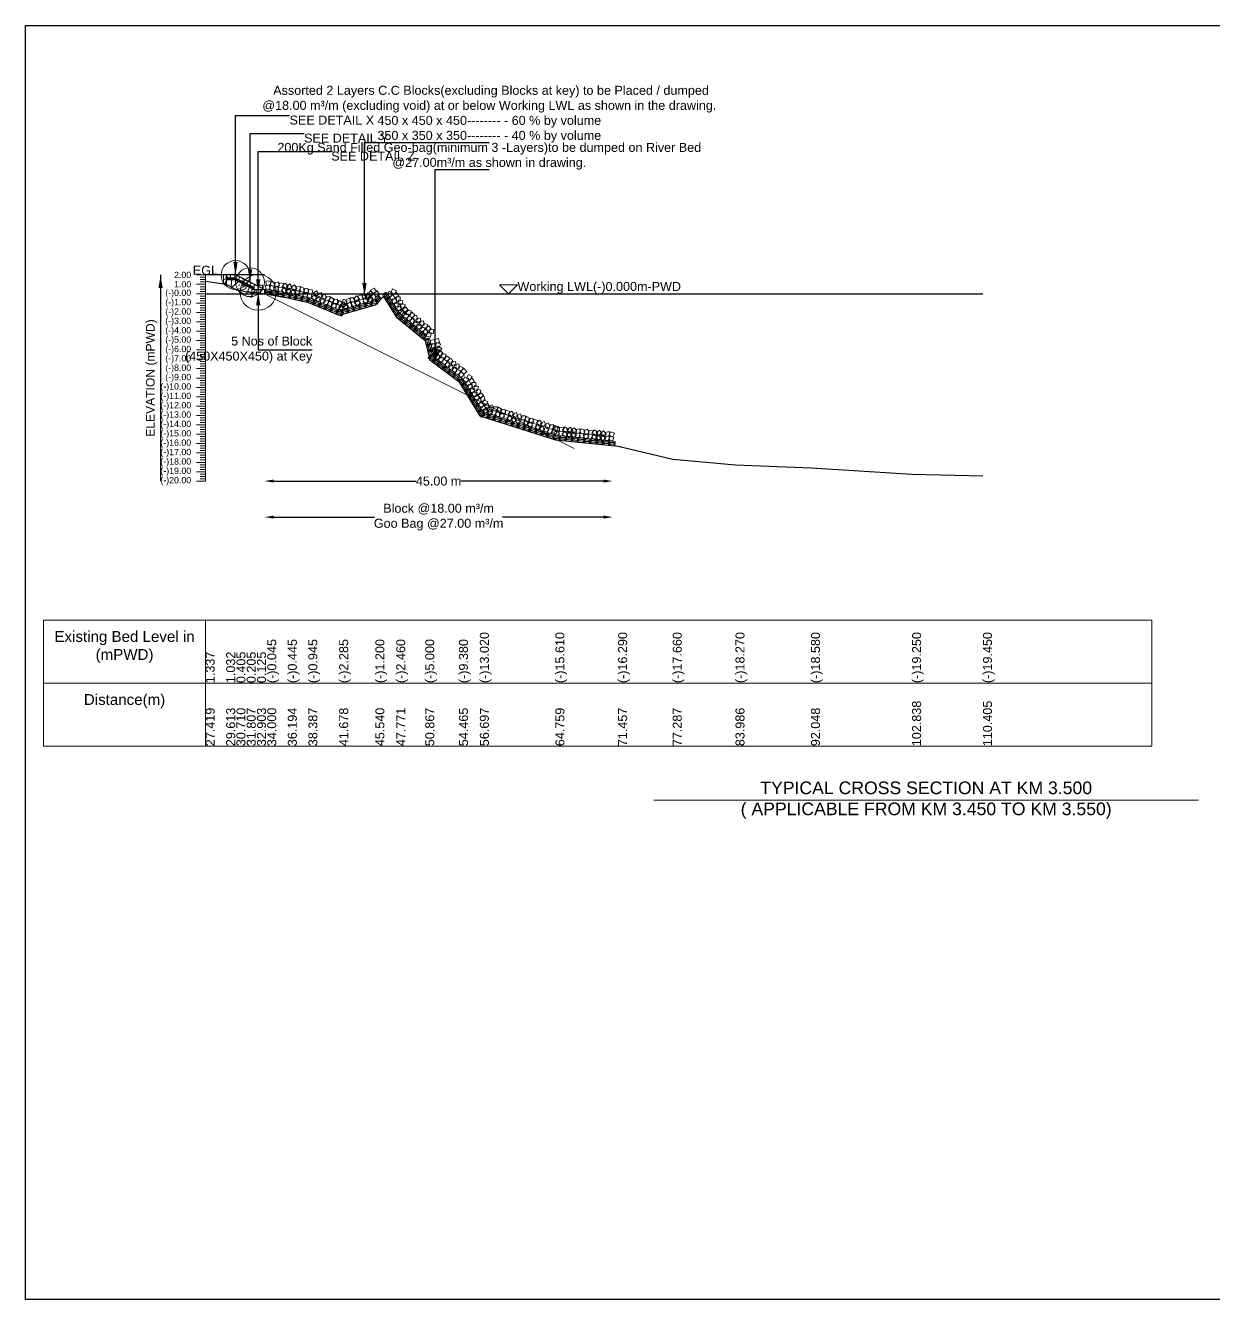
# Model space of a CAD drawing. Header units: inches. Extents: x 89000 to 1304432, y -10828 to 220529.
# Drawn here: x 716460 to 723055, y 172130 to 179201 of the extents above; entities that cross this region are included whole.
import ezdxf

# ---------------------------------------------------------------- set-up
doc = ezdxf.new("R2010")
doc.units = ezdxf.units.IN
doc.header["$LTSCALE"] = 7
doc.header["$MEASUREMENT"] = 0
for name, color, linetype, lineweight in [('Cross section Data Border', 7, 'Continuous', 9), ('Cross Section Labels', 7, 'Continuous', 9), ('Existing_Bed_Level for Xsection', 7, 'Continuous', 25), ('Long Section Labels', 7, 'Continuous', 9)]:
    doc.layers.add(name, color=color, linetype=linetype, lineweight=lineweight)
doc.styles.get("Standard").update_dxf_attribs({"font": 'arial.ttf'})
doc.dimstyles.new('Appron Lebeling Style', dxfattribs={"dimtxt": 50, "dimasz": 50, "dimexe": 0.18, "dimexo": 0.0625, "dimgap": 0.09, "dimtad": 0, "dimtih": 1, "dimtoh": 1, "dimdec": 4, "dimzin": 0, "dimdsep": 46, "dimtxsty": 'Standard', "dimcen": 0.09, "dimse1": 1, "dimse2": 1, "dimadec": 0, "dimazin": 0, "dimtfac": 1, "dimtdec": 4, "dimtofl": 0, "dimtmove": 0, "dimatfit": 3, "dimfxl": 1, "dimtolj": 1, "dimtzin": 0, "dimarcsym": 0})
doc.dimstyles.get("Standard").update_dxf_attribs({"dimtxt": 0.18, "dimasz": 0.18, "dimexe": 0.18, "dimexo": 0.0625, "dimgap": 0.09, "dimtad": 0, "dimtih": 1, "dimtoh": 1, "dimdec": 4, "dimzin": 0, "dimdsep": 46, "dimtxsty": 'Standard', "dimcen": 0.09, "dimadec": 0, "dimazin": 0, "dimtfac": 1, "dimtdec": 4, "dimtofl": 0, "dimtmove": 0, "dimatfit": 3, "dimfxl": 1, "dimtolj": 1, "dimtzin": 0, "dimarcsym": 0})

# ---------------------------------------------------------------- blocks, each defined once
blk = doc.blocks.new('*D68')
at = {"layer": 'Cross Section Labels', "color": 0, "lineweight": -2, "transparency": 16777216}
for p, q in [((717836.8, 176672), (718629.4, 176672)), ((719669.2, 176672), (718876.6, 176672))]:
    blk.add_line(p, q, dxfattribs=at)
at = {"layer": 'Cross Section Labels', "color": 0, "transparency": 16777216}
for points in [[(717836.8, 176680.4), (717836.8, 176663.7), (717786.8, 176672)], [(719669.2, 176680.4), (719669.2, 176663.7), (719719.2, 176672)]]:
    blk.add_solid(points, dxfattribs=at)
at = {"layer": 'Defpoints', "color": 0, "transparency": 16777216}
for p in [(717786.8, 177712), (719719.2, 176868), (719719.2, 176672)]:
    blk.add_point(p, dxfattribs=at)
at = {"layer": 'Cross Section Labels', "color": 0, "transparency": 16777216, "insert": (718753, 176672), "char_height": 50, "attachment_point": 5}
blk.add_mtext('\\A1;45.00 m', dxfattribs=at)
blk = doc.blocks.new('*D69')
at = {"layer": 'Cross Section Labels', "color": 0, "lineweight": -2, "transparency": 16777216}
for p, q in [((717836.8, 176472), (718397.4, 176472)), ((719669.2, 176472), (719108.6, 176472))]:
    blk.add_line(p, q, dxfattribs=at)
at = {"layer": 'Cross Section Labels', "color": 0, "transparency": 16777216}
for points in [[(717836.8, 176480.4), (717836.8, 176463.7), (717786.8, 176472)], [(719669.2, 176480.4), (719669.2, 176463.7), (719719.2, 176472)]]:
    blk.add_solid(points, dxfattribs=at)
at = {"layer": 'Defpoints', "color": 0, "transparency": 16777216}
for p in [(717786.8, 177712), (719719.2, 176868), (719719.2, 176472)]:
    blk.add_point(p, dxfattribs=at)
at = {"layer": 'Cross Section Labels', "color": 0, "transparency": 16777216, "insert": (718753, 176472), "char_height": 50, "attachment_point": 5}
blk.add_mtext('\\A1;Block @18.00 m³/m ^JGoo Bag @27.00 m³/m ', dxfattribs=at)

msp = doc.modelspace()

# ---------------------------------------------------------------- linework, layer by layer
msp.add_lwpolyline([(716459.68143, 179200.63194), (726459.68143, 179200.63194), (726459.68143, 172129.63194), (716459.68143, 172129.63194)], close=True)
at = {"layer": 'Cross section Data Border'}
msp.add_lwpolyline([(716559.68143, 175900.63194), (722711.65104, 175900.63194), (722711.65104, 175200.63194), (716559.68143, 175200.63194)], close=True, dxfattribs=at)
for points in [[(717459.68143, 175900.63194), (717459.68143, 175200.63194)], [(716559.68143, 175550.63194), (722711.65104, 175550.63194)]]:
    msp.add_lwpolyline(points, dxfattribs=at)
at = {"layer": 'Cross Section Labels'}
msp.add_line((719505.13321, 176852.85483), (717786.779, 177712.03194), dxfattribs=at)
msp.add_lwpolyline([(719140.779, 177712.03194), (719190.779, 177762.03194), (719090.779, 177762.03194)], close=True, dxfattribs=at)
msp.add_lwpolyline([(719947.68143, 174900.63194), (721459.68143, 174900.63194), (722971.68143, 174900.63194)], dxfattribs=at)
for centre, radius in [((717625.579, 177816.03194), 80), ((717706.179, 177775.73194), 80), ((717751.679, 177719.83194), 100)]:
    msp.add_circle(centre, radius, dxfattribs=at)
at = {"layer": 'Existing_Bed_Level for Xsection'}
for points in [[(717786.779, 177816.03194), (717459.68143, 177816.03194)], [(717459.68143, 177781.55594), (717573.74632, 177765.69594), (717630.77864, 177733.09194), (717687.8109, 177722.69194), (717744.84348, 177718.53194), (717801.87579, 177709.69194), (717915.94068, 177688.89194), (718030.00553, 177662.89194), (718201.10273, 177593.21194), (718401.95563, 177649.63194), (718446.80898, 177695.91194), (718517.94111, 177584.11194), (718678.9609, 177452.03194), (718705.16252, 177344.91194), (718866.04025, 177224.27194), (718982.11152, 177034.99194), (719401.34767, 176900.31194), (719749.64677, 176864.95194), (720052.77273, 176793.71194), (720401.12797, 176761.99194), (720820.35932, 176745.87194), (721381.44809, 176711.03194), (721774.95138, 176700.63194)], [(717833.579, 177712.03194), (717628.87288, 177814.385), (717625.579, 177816.03194), (717621.89634, 177816.03194), (717575.09634, 177816.03194)], [(717575.09634, 177800.43194), (717621.89634, 177800.43194), (717728.279, 177747.24061)], [(717575.09634, 177795.23194), (717620.66879, 177795.23194), (717728.279, 177741.42683)], [(717575.09634, 177790.03194), (717619.44124, 177790.03194), (717728.279, 177735.61305)], [(717459.68143, 177712.03194), (721774.95138, 177712.03194)]]:
    msp.add_lwpolyline(points, dxfattribs=at)
at = {"layer": 'Long Section Labels'}
for points in [[(717459.68143, 177816.03194), (717409.68143, 177816.03194)], [(717459.68143, 177803.03194), (717429.68143, 177803.03194)], [(717459.68143, 177790.03194), (717429.68143, 177790.03194)], [(717459.68143, 177777.03194), (717429.68143, 177777.03194)], [(717459.68143, 176672.03194), (717459.68143, 176724.03194), (717459.68143, 176776.03194), (717459.68143, 176828.03194), (717459.68143, 176880.03194), (717459.68143, 176932.03194), (717459.68143, 176984.03194), (717459.68143, 177036.03194), (717459.68143, 177088.03194), (717459.68143, 177140.03194), (717459.68143, 177192.03194), (717459.68143, 177244.03194), (717459.68143, 177296.03194), (717459.68143, 177348.03194), (717459.68143, 177400.03194), (717459.68143, 177452.03194), (717459.68143, 177504.03194), (717459.68143, 177556.03194), (717459.68143, 177608.03194), (717459.68143, 177660.03194), (717459.68143, 177712.03194), (717459.68143, 177764.03194), (717459.68143, 177816.03194)], [(717459.68143, 177764.03194), (717409.68143, 177764.03194)], [(717459.68143, 177712.03194), (717409.68143, 177712.03194)], [(717459.68143, 177751.03194), (717429.68143, 177751.03194)], [(717459.68143, 177738.03194), (717429.68143, 177738.03194)], [(717459.68143, 177725.03194), (717429.68143, 177725.03194)], [(717459.68143, 177699.03194), (717429.68143, 177699.03194)], [(717459.68143, 177660.03194), (717409.68143, 177660.03194)], [(717459.68143, 177686.03194), (717429.68143, 177686.03194)], [(717459.68143, 177673.03194), (717429.68143, 177673.03194)], [(717459.68143, 177647.03194), (717429.68143, 177647.03194)], [(717459.68143, 177634.03194), (717429.68143, 177634.03194)], [(717459.68143, 177608.03194), (717409.68143, 177608.03194)], [(717459.68143, 177556.03194), (717409.68143, 177556.03194)], [(717459.68143, 177621.03194), (717429.68143, 177621.03194)], [(717459.68143, 177595.03194), (717429.68143, 177595.03194)], [(717459.68143, 177582.03194), (717429.68143, 177582.03194)], [(717459.68143, 177569.03194), (717429.68143, 177569.03194)], [(717459.68143, 177504.03194), (717409.68143, 177504.03194)], [(717459.68143, 177543.03194), (717429.68143, 177543.03194)], [(717459.68143, 177530.03194), (717429.68143, 177530.03194)], [(717459.68143, 177517.03194), (717429.68143, 177517.03194)], [(717459.68143, 177491.03194), (717429.68143, 177491.03194)], [(717459.68143, 177452.03194), (717409.68143, 177452.03194)], [(717459.68143, 177478.03194), (717429.68143, 177478.03194)], [(717459.68143, 177465.03194), (717429.68143, 177465.03194)], [(717459.68143, 177439.03194), (717429.68143, 177439.03194)], [(717459.68143, 177426.03194), (717429.68143, 177426.03194)], [(717459.68143, 177413.03194), (717429.68143, 177413.03194)], [(717459.68143, 177400.03194), (717409.68143, 177400.03194)], [(717459.68143, 177348.03194), (717409.68143, 177348.03194)], [(717459.68143, 177387.03194), (717429.68143, 177387.03194)], [(717459.68143, 177374.03194), (717429.68143, 177374.03194)], [(717459.68143, 177361.03194), (717429.68143, 177361.03194)], [(717459.68143, 177296.03194), (717409.68143, 177296.03194)], [(717459.68143, 177335.03194), (717429.68143, 177335.03194)], [(717459.68143, 177322.03194), (717429.68143, 177322.03194)], [(717459.68143, 177309.03194), (717429.68143, 177309.03194)], [(717459.68143, 177283.03194), (717429.68143, 177283.03194)], [(717459.68143, 177270.03194), (717429.68143, 177270.03194)], [(717459.68143, 177244.03194), (717409.68143, 177244.03194)], [(717459.68143, 177257.03194), (717429.68143, 177257.03194)], [(717459.68143, 177231.03194), (717429.68143, 177231.03194)], [(717459.68143, 177218.03194), (717429.68143, 177218.03194)], [(717459.68143, 177205.03194), (717429.68143, 177205.03194)], [(717459.68143, 177192.03194), (717409.68143, 177192.03194)], [(717459.68143, 177140.03194), (717409.68143, 177140.03194)], [(717459.68143, 177179.03194), (717429.68143, 177179.03194)], [(717459.68143, 177166.03194), (717429.68143, 177166.03194)], [(717459.68143, 177153.03194), (717429.68143, 177153.03194)], [(717459.68143, 177088.03194), (717409.68143, 177088.03194)], [(717459.68143, 177127.03194), (717429.68143, 177127.03194)], [(717459.68143, 177114.03194), (717429.68143, 177114.03194)], [(717459.68143, 177101.03194), (717429.68143, 177101.03194)], [(717459.68143, 177075.03194), (717429.68143, 177075.03194)], [(717459.68143, 177062.03194), (717429.68143, 177062.03194)], [(717459.68143, 177036.03194), (717409.68143, 177036.03194)], [(717459.68143, 177049.03194), (717429.68143, 177049.03194)], [(717459.68143, 177023.03194), (717429.68143, 177023.03194)], [(717459.68143, 177010.03194), (717429.68143, 177010.03194)], [(717459.68143, 176997.03194), (717429.68143, 176997.03194)], [(717459.68143, 176984.03194), (717409.68143, 176984.03194)], [(717459.68143, 176932.03194), (717409.68143, 176932.03194)], [(717459.68143, 176971.03194), (717429.68143, 176971.03194)], [(717459.68143, 176958.03194), (717429.68143, 176958.03194)], [(717459.68143, 176945.03194), (717429.68143, 176945.03194)], [(717459.68143, 176919.03194), (717429.68143, 176919.03194)], [(717459.68143, 176880.03194), (717409.68143, 176880.03194)], [(717459.68143, 176906.03194), (717429.68143, 176906.03194)], [(717459.68143, 176893.03194), (717429.68143, 176893.03194)], [(717459.68143, 176867.03194), (717429.68143, 176867.03194)], [(717459.68143, 176854.03194), (717429.68143, 176854.03194)], [(717459.68143, 176828.03194), (717409.68143, 176828.03194)], [(717459.68143, 176776.03194), (717409.68143, 176776.03194)], [(717459.68143, 176841.03194), (717429.68143, 176841.03194)], [(717459.68143, 176815.03194), (717429.68143, 176815.03194)], [(717459.68143, 176802.03194), (717429.68143, 176802.03194)], [(717459.68143, 176789.03194), (717429.68143, 176789.03194)], [(717459.68143, 176724.03194), (717409.68143, 176724.03194)], [(717459.68143, 176763.03194), (717429.68143, 176763.03194)], [(717459.68143, 176750.03194), (717429.68143, 176750.03194)], [(717459.68143, 176737.03194), (717429.68143, 176737.03194)], [(717459.68143, 176711.03194), (717429.68143, 176711.03194)], [(717459.68143, 176672.03194), (717409.68143, 176672.03194)], [(717459.68143, 176698.03194), (717429.68143, 176698.03194)], [(717459.68143, 176685.03194), (717429.68143, 176685.03194)]]:
    msp.add_lwpolyline(points, dxfattribs=at)
for points in [[(717575.09634, 177816.03194), (717559.49634, 177816.03194), (717559.49634, 177792.63194), (717575.09634, 177792.63194)], [(717575.09634, 177792.63194), (717559.49634, 177792.63194), (717559.49634, 177769.23194), (717575.09634, 177769.23194)], [(717598.49634, 177816.03194), (717575.09634, 177816.03194), (717575.09634, 177800.43194), (717598.49634, 177800.43194)], [(717621.89634, 177816.03194), (717598.49634, 177816.03194), (717598.49634, 177800.43194), (717621.89634, 177800.43194)], [(717649.80247, 177803.9202), (717628.87288, 177814.385), (717621.89634, 177800.43194), (717642.82594, 177789.96714)], [(717670.73207, 177793.45541), (717649.80247, 177803.9202), (717642.82594, 177789.96714), (717663.75554, 177779.50234)], [(717691.66166, 177782.99061), (717670.73207, 177793.45541), (717663.75554, 177779.50234), (717684.68513, 177769.03754)], [(717712.59126, 177772.52581), (717691.66166, 177782.99061), (717684.68513, 177769.03754), (717705.61473, 177758.57275)], [(717733.52086, 177762.06101), (717712.59126, 177772.52581), (717705.61473, 177758.57275), (717726.54433, 177748.10795)], [(717818.14713, 177784.028), (717794.88403, 177781.50051), (717797.41153, 177758.23741), (717820.67462, 177760.76491)], [(717848.01374, 177772.32136), (717826.86623, 177782.3385), (717816.84909, 177761.191), (717837.99659, 177751.17385)], [(717862.54094, 177777.50908), (717840.50108, 177769.6475), (717848.36266, 177747.60763), (717870.40252, 177755.46921)], [(717892.0813, 177767.77182), (717869.06091, 177771.96964), (717864.86309, 177748.94925), (717887.88347, 177744.75143)], [(717917.98324, 177755.51844), (717900.13685, 177770.65337), (717885.00192, 177752.80698), (717902.84831, 177737.67205)], [(717927.48776, 177766.24158), (717908.23628, 177752.93968), (717921.53818, 177733.6882), (717940.78966, 177746.9901)], [(717739.979, 177735.43194), (717716.579, 177735.43194), (717716.579, 177712.03194), (717739.979, 177712.03194)], [(717751.679, 177758.83194), (717728.279, 177758.83194), (717728.279, 177735.43194), (717751.679, 177735.43194)], [(717763.379, 177735.43194), (717739.979, 177735.43194), (717739.979, 177712.03194), (717763.379, 177712.03194)], [(717775.079, 177758.83194), (717751.679, 177758.83194), (717751.679, 177735.43194), (717775.079, 177735.43194)], [(717786.779, 177735.43194), (717763.379, 177735.43194), (717763.379, 177712.03194), (717786.779, 177712.03194)], [(717814.56293, 177760.90413), (717791.29983, 177758.37663), (717793.82733, 177735.11353), (717817.09043, 177737.64103)], [(717843.81591, 177749.30097), (717822.66841, 177759.31811), (717812.65127, 177738.17061), (717833.79877, 177728.15347)], [(717858.34312, 177754.48869), (717836.30326, 177746.62711), (717844.16484, 177724.58724), (717866.2047, 177732.44882)], [(717887.88347, 177744.75143), (717864.86309, 177748.94925), (717860.66526, 177725.92886), (717883.68565, 177721.73104)], [(717913.78542, 177732.49805), (717895.93902, 177747.63299), (717880.80409, 177729.78659), (717898.65049, 177714.65166)], [(717923.28994, 177743.22119), (717904.03846, 177729.91929), (717917.34036, 177710.66781), (717936.59184, 177723.96971)], [(717960.92367, 177717.84557), (717948.46053, 177737.65037), (717928.65573, 177725.18723), (717941.11887, 177705.38243)], [(717966.12409, 177740.66038), (717953.66095, 177760.46518), (717933.85615, 177748.00204), (717946.31929, 177728.19724)], [(717978.85292, 177728.45077), (717955.46972, 177727.5644), (717956.3561, 177704.18119), (717979.7393, 177705.06757)], [(717984.05334, 177751.26559), (717960.67014, 177750.37921), (717961.55652, 177726.996), (717984.93972, 177727.88238)], [(718006.23009, 177715.99405), (717985.54083, 177726.92633), (717974.60856, 177706.23707), (717995.29781, 177695.3048)], [(718011.43051, 177738.80886), (717990.74125, 177749.74114), (717979.80898, 177729.05189), (718000.49823, 177718.11961)], [(718020.97025, 177720.54158), (717998.6077, 177713.65125), (718005.49802, 177691.28871), (718027.86057, 177698.17903)], [(718026.17067, 177743.35639), (718003.80812, 177736.46607), (718010.69844, 177714.10352), (718033.06099, 177720.99384)], [(718050.05656, 177709.52192), (718027.24175, 177714.72234), (718022.04133, 177691.90753), (718044.85614, 177686.70711)], [(718055.25698, 177732.33673), (718032.44217, 177737.53715), (718027.24175, 177714.72234), (718050.05656, 177709.52192)], [(718080.1836, 177688.35904), (718065.81722, 177706.82975), (718047.34651, 177692.46337), (718061.71289, 177673.99266)], [(718089.0095, 177710.03076), (718074.64312, 177728.50148), (718056.17241, 177714.1351), (718070.53879, 177695.66439)], [(718091.68373, 177696.90705), (718070.11505, 177687.83226), (718079.18983, 177666.26358), (718100.75852, 177675.33836)], [(718100.50963, 177718.57877), (718078.94094, 177709.50399), (718088.01573, 177687.9353), (718109.58441, 177697.01009)], [(718131.26111, 177688.1964), (718122.16915, 177709.75785), (718100.60769, 177700.66589), (718109.69965, 177679.10444)], [(718150.67093, 177695.75861), (718127.45276, 177698.67006), (718124.54131, 177675.45189), (718147.75949, 177672.54044)], [(718296.83623, 177700.70703), (718280.48041, 177683.97242), (718297.21502, 177667.6166), (718313.57084, 177684.35122)], [(718327.65364, 177704.91813), (718305.12557, 177698.58995), (718311.45375, 177676.06187), (718333.98183, 177682.39006)], [(718356.30554, 177705.27186), (718333.6281, 177711.04195), (718327.85801, 177688.36451), (718350.53544, 177682.59442)], [(718370.55255, 177705.78006), (718347.15556, 177705.40447), (718347.53115, 177682.00749), (718370.92814, 177682.38308)], [(718360.14149, 177719.0779), (718348.67831, 177698.67801), (718369.0782, 177687.21483), (718380.54138, 177707.61473)], [(718366.46967, 177696.54983), (718355.0065, 177676.14994), (718375.40639, 177664.68676), (718386.86956, 177685.08665)], [(718370.79179, 177726.60964), (718359.41453, 177706.16171), (718379.86246, 177694.78444), (718391.23972, 177715.23237)], [(718395.64743, 177743.54707), (718375.56564, 177731.53533), (718387.57738, 177711.45354), (718407.65917, 177723.46528)], [(718387.59506, 177710.32436), (718376.21779, 177689.87643), (718396.66573, 177678.49916), (718408.04299, 177698.9471)], [(718412.45069, 177727.26179), (718392.36891, 177715.25005), (718404.38065, 177695.16826), (718424.46243, 177707.18)], [(718498.95862, 177714.91498), (718478.2154, 177725.74451), (718467.38587, 177705.00129), (718488.12909, 177694.17176)], [(718511.88543, 177686.62462), (718499.32422, 177706.36737), (718479.58148, 177693.80616), (718492.14269, 177674.06341)], [(718518.70137, 177727.47619), (718497.95815, 177738.30572), (718487.12861, 177717.5625), (718507.87183, 177706.73297)], [(718531.62818, 177699.18584), (718519.06697, 177718.92858), (718499.32422, 177706.36737), (718511.88543, 177686.62462)], [(718540.23675, 177671.85548), (718539.21579, 177695.23319), (718515.83808, 177694.21224), (718516.85903, 177670.83452)], [(718122.43521, 177666.52467), (718113.34325, 177688.08613), (718091.7818, 177678.99417), (718100.87376, 177657.43271)], [(718141.84504, 177674.08689), (718118.62687, 177676.99834), (718115.71542, 177653.78016), (718138.93359, 177650.86872)], [(718166.844, 177657.36172), (718148.19786, 177671.49968), (718134.05991, 177652.85354), (718152.70604, 177638.71559)], [(718175.66989, 177679.03345), (718157.02376, 177693.1714), (718142.8858, 177674.52527), (718161.53194, 177660.38731)], [(718182.12597, 177659.46256), (718158.94285, 177656.28403), (718162.12138, 177633.10091), (718185.3045, 177636.27945)], [(718190.95186, 177681.13429), (718167.76875, 177677.95576), (718170.94728, 177654.77264), (718194.1304, 177657.95117)], [(718209.04421, 177643.87876), (718187.37249, 177652.70465), (718178.54659, 177631.03293), (718200.21832, 177622.20704)], [(718217.8701, 177665.55048), (718196.19838, 177674.37638), (718187.37249, 177652.70465), (718209.04421, 177643.87876)], [(718202.44497, 177674.78062), (718190.9818, 177654.38073), (718211.38169, 177642.91755), (718222.84487, 177663.31744)], [(718208.77316, 177652.25255), (718197.30998, 177631.85265), (718217.70987, 177620.38948), (718229.17305, 177640.78937)], [(718231.88567, 177626.57779), (718217.51929, 177645.0485), (718199.04858, 177630.68212), (718213.41496, 177612.21141)], [(718240.71156, 177648.24951), (718226.34518, 177666.72022), (718207.87447, 177652.35384), (718222.24085, 177633.88313)], [(718245.36938, 177669.65831), (718224.96036, 177681.10524), (718213.51343, 177660.69623), (718233.92245, 177649.2493)], [(718251.69756, 177647.13024), (718231.28854, 177658.57717), (718219.84162, 177638.16815), (718240.25063, 177626.72123)], [(718256.05593, 177687.53919), (718235.93574, 177675.59191), (718247.88302, 177655.47171), (718268.00322, 177667.419)], [(718262.38412, 177665.01112), (718242.26392, 177653.06383), (718254.21121, 177632.94364), (718274.3314, 177644.89092)], [(718286.05815, 177689.6714), (718262.65979, 177689.39423), (718262.93696, 177665.99587), (718286.33531, 177666.27304)], [(718292.38633, 177667.14333), (718268.98797, 177666.86616), (718269.26514, 177643.4678), (718292.6635, 177643.74497)], [(718303.16441, 177678.17896), (718286.80859, 177661.44435), (718303.54321, 177645.08853), (718319.89902, 177661.82314)], [(718333.98183, 177682.39006), (718311.45375, 177676.06187), (718317.78194, 177653.5338), (718340.31001, 177659.86198)], [(718362.63372, 177682.74378), (718339.95628, 177688.51387), (718334.18619, 177665.83644), (718356.86363, 177660.06635)], [(718387.35581, 177689.49478), (718363.95883, 177689.11919), (718364.33442, 177665.72221), (718387.7314, 177666.0978)], [(718520.494, 177659.29427), (718519.47305, 177682.67198), (718496.09533, 177681.65103), (718497.11629, 177658.27331)], [(718534.81964, 177659.60646), (718511.97932, 177664.69367), (718506.89212, 177641.85334), (718529.73244, 177636.76614)], [(718542.30477, 177617.03047), (718547.37378, 177639.87483), (718524.52942, 177644.94385), (718519.4604, 177622.09948)], [(718554.56239, 177672.16767), (718531.72207, 177677.25488), (718526.63486, 177654.41455), (718549.47518, 177649.32735)], [(718562.50913, 177611.95975), (718545.26296, 177627.77524), (718529.44747, 177610.52907), (718546.69365, 177594.71358)], [(718562.04751, 177629.59168), (718567.11653, 177652.43604), (718544.27216, 177657.50506), (718539.20315, 177634.66069)], [(718582.25188, 177624.52097), (718565.00571, 177640.33645), (718549.19022, 177623.09028), (718566.43639, 177607.2748)], [(718585.37562, 177619.19237), (718571.74483, 177638.2124), (718552.7248, 177624.58161), (718566.35559, 177605.56158)], [(718570.53521, 177601.10032), (718556.90442, 177620.12035), (718537.88439, 177606.48956), (718551.51518, 177587.46953)], [(718585.75489, 177598.5876), (718562.66879, 177602.40756), (718558.84883, 177579.32147), (718581.93493, 177575.50151)], [(718600.59529, 177616.67966), (718577.50919, 177620.49962), (718573.68923, 177597.41352), (718596.77533, 177593.59356)], [(718606.86014, 177575.73996), (718588.76809, 177590.58036), (718573.92769, 177572.48831), (718592.01974, 177557.6479)], [(718621.70055, 177593.83201), (718603.60849, 177608.67242), (718588.76809, 177590.58036), (718606.86014, 177575.73996)], [(718623.56314, 177552.45765), (718615.30205, 177574.3509), (718593.4088, 177566.08981), (718601.66989, 177544.19656)], [(718638.40354, 177570.5497), (718630.14245, 177592.44295), (718608.2492, 177584.18187), (718616.51029, 177562.28862)], [(718637.07687, 177557.22216), (718613.78919, 177554.93217), (718616.07918, 177531.64449), (718639.36686, 177533.93449)], [(718651.91727, 177575.31422), (718628.62959, 177573.02422), (718630.91958, 177549.73655), (718654.20726, 177552.02654)], [(718672.30767, 177537.19633), (718669.99914, 177560.48217), (718646.71329, 177558.17363), (718649.02183, 177534.88779)], [(718657.46727, 177519.10427), (718655.15873, 177542.39012), (718631.87289, 177540.08158), (718634.18142, 177516.79573)], [(718678.24532, 177520.58783), (718656.92683, 177530.23571), (718647.27894, 177508.91722), (718668.59744, 177499.26933)], [(718693.08573, 177538.67989), (718671.76723, 177548.32777), (718662.11935, 177527.00927), (718683.43784, 177517.36139)], [(718697.1796, 177497.2175), (718683.54881, 177516.23753), (718664.52878, 177502.60674), (718678.15957, 177483.58671)], [(718712.02, 177515.30955), (718698.38921, 177534.32959), (718679.36918, 177520.6988), (718692.99997, 177501.67877)], [(718712.39927, 177494.70479), (718689.31318, 177498.52475), (718685.49321, 177475.43865), (718708.57931, 177471.61869)], [(718727.23968, 177512.79684), (718704.15358, 177516.6168), (718700.33362, 177493.53071), (718723.41971, 177489.71074)], [(718734.48376, 177435.14235), (718728.92401, 177457.87227), (718706.19409, 177452.31251), (718711.75384, 177429.5826)], [(718733.8646, 177406.49496), (718740.40123, 177428.96344), (718717.93275, 177435.50006), (718711.39612, 177413.03158)], [(718747.53247, 177402.19253), (718727.53349, 177414.34164), (718715.38438, 177394.34266), (718735.38336, 177382.19355)], [(718757.21368, 177440.7021), (718751.65393, 177463.43202), (718728.92401, 177457.87227), (718734.48376, 177435.14235)], [(718756.59452, 177412.05471), (718763.13114, 177434.52319), (718740.66266, 177441.05981), (718734.12604, 177418.59133)], [(718770.26239, 177407.75228), (718750.26341, 177419.90139), (718738.1143, 177399.90241), (718758.11328, 177387.7533)], [(718744.28283, 177381.26154), (718722.56449, 177389.9721), (718713.85393, 177368.25377), (718735.57226, 177359.5432)], [(718740.95591, 177359.46676), (718753.08909, 177379.47541), (718733.08044, 177391.60859), (718720.94726, 177371.59994)], [(718758.32146, 177399.98256), (718736.60313, 177408.69313), (718727.89256, 177386.97479), (718749.6109, 177378.26423)], [(718764.21665, 177358.73773), (718749.77069, 177377.14627), (718731.36215, 177362.70031), (718745.80811, 177344.29177)], [(718763.68583, 177365.02651), (718775.81901, 177385.03516), (718755.81036, 177397.16834), (718743.67718, 177377.15969)], [(718778.25528, 177377.45875), (718763.80932, 177395.86729), (718745.40079, 177381.42133), (718759.84675, 177363.01279)], [(718779.53129, 177356.89003), (718756.30077, 177359.70125), (718753.48955, 177336.47073), (718776.72007, 177333.65951)], [(718793.56993, 177375.61105), (718770.33941, 177378.42227), (718767.52819, 177355.19175), (718790.75871, 177352.38053)], [(718801.61127, 177334.98294), (718782.89025, 177349.02157), (718768.85161, 177330.30055), (718787.57264, 177316.26191)], [(718815.64991, 177353.70396), (718796.92889, 177367.74259), (718782.89025, 177349.02157), (718801.61127, 177334.98294)], [(718833.35073, 177331.17094), (718824.14429, 177352.68376), (718802.63147, 177343.47731), (718811.83792, 177321.9645)], [(718819.3121, 177312.44992), (718810.10565, 177333.96274), (718788.59283, 177324.75629), (718797.79928, 177303.24347)], [(718832.60557, 177317.79828), (718809.43968, 177314.49655), (718812.7414, 177291.33066), (718835.9073, 177294.63238)], [(718846.64421, 177336.5193), (718823.47832, 177333.21758), (718826.78004, 177310.05168), (718849.94593, 177313.35341)], [(718854.63622, 177280.60429), (718851.31605, 177303.76755), (718828.1528, 177300.44738), (718831.47297, 177277.28412)], [(718868.67486, 177299.32531), (718865.35469, 177322.48857), (718842.19143, 177319.1684), (718845.5116, 177296.00514)], [(718875.32998, 177282.99108), (718853.61165, 177291.70165), (718844.90108, 177269.98331), (718866.61942, 177261.27274)], [(718889.36862, 177301.7121), (718867.65029, 177310.42267), (718858.93972, 177288.70434), (718880.65805, 177279.99377)], [(718895.2638, 177260.46727), (718880.81784, 177278.87581), (718862.40931, 177264.42985), (718876.85527, 177246.02131)], [(718909.30244, 177279.18829), (718894.85648, 177297.59683), (718876.44794, 177283.15087), (718890.8939, 177264.74233)], [(718920.09952, 177239.7963), (718899.53845, 177250.96778), (718888.36696, 177230.40671), (718908.92804, 177219.23522)], [(718932.55618, 177211.2958), (718920.32356, 177231.24381), (718900.37555, 177219.01119), (718912.60817, 177199.06318)], [(718940.04753, 177252.02892), (718919.48645, 177263.2004), (718908.31497, 177242.63933), (718928.87605, 177231.46784)], [(718940.71107, 177183.82666), (718940.07731, 177207.21808), (718916.6859, 177206.58431), (718917.31966, 177183.1929)], [(718952.50419, 177223.52842), (718940.27156, 177243.47643), (718920.32356, 177231.24381), (718932.55618, 177211.2958)], [(718960.65908, 177196.05928), (718960.02532, 177219.4507), (718936.6339, 177218.81693), (718937.26767, 177195.42552)], [(718974.98793, 177196.13425), (718952.23496, 177201.59891), (718946.7703, 177178.84595), (718969.52326, 177173.38129)], [(718955.03992, 177183.90163), (718932.28695, 177189.36629), (718926.82229, 177166.61333), (718949.57526, 177161.14867)], [(718961.81911, 177141.20755), (718967.26565, 177163.96486), (718944.50834, 177169.4114), (718939.0618, 177146.65409)], [(718981.93675, 177135.80302), (718964.95479, 177151.90187), (718948.85594, 177134.91991), (718965.8379, 177118.82106)], [(718981.76712, 177153.44017), (718987.21366, 177176.19748), (718964.45635, 177181.64402), (718959.00981, 177158.88671)], [(718992.17099, 177107.51982), (718985.52261, 177129.95548), (718963.08694, 177123.3071), (718969.73532, 177100.87144)], [(719001.88476, 177148.03564), (718984.9028, 177164.13449), (718968.80395, 177147.15253), (718985.78591, 177131.05368)], [(719012.119, 177119.75244), (719005.47062, 177142.1881), (718983.03495, 177135.53972), (718989.68333, 177113.10406)], [(719005.72787, 177100.16025), (718985.16679, 177111.33173), (718973.99531, 177090.77065), (718994.55638, 177079.59917)], [(719018.18452, 177071.65975), (719005.9519, 177091.60776), (718986.00389, 177079.37514), (718998.23651, 177059.42713)], [(719025.67588, 177112.39287), (719005.1148, 177123.56435), (718993.94331, 177103.00327), (719014.50439, 177091.83179)], [(719020.47964, 177080.18906), (718999.66123, 177069.50477), (719010.34553, 177048.68637), (719031.16393, 177059.37066)], [(719026.33942, 177044.19061), (719025.70565, 177067.58203), (719002.31424, 177066.94826), (719002.948, 177043.55685)], [(719038.13253, 177083.89237), (719025.89991, 177103.84038), (719005.9519, 177091.60776), (719018.18452, 177071.65975)], [(719027.63666, 177102.46769), (719006.81826, 177091.78339), (719017.50256, 177070.96499), (719038.32096, 177081.64928)], [(719053.44658, 177052.22618), (719042.74571, 177073.03607), (719021.93583, 177062.3352), (719032.63669, 177041.52531)], [(719046.28742, 177056.42323), (719045.65366, 177079.81465), (719022.26225, 177079.18088), (719022.89601, 177055.78947)], [(719060.60361, 177074.5048), (719049.90274, 177095.31469), (719029.09285, 177084.61382), (719039.79372, 177063.80393)], [(719072.22704, 177061.23854), (719048.85494, 177062.38088), (719047.71261, 177039.00878), (719071.08471, 177037.86644)], [(719079.38407, 177083.51716), (719056.01197, 177084.6595), (719054.86963, 177061.2874), (719078.24173, 177060.14506)], [(719098.42235, 177046.45731), (719078.75777, 177059.14054), (719066.07454, 177039.47596), (719085.73912, 177026.79273)], [(719105.57938, 177068.73593), (719085.9148, 177081.41916), (719073.23157, 177061.75458), (719092.89614, 177049.07135)], [(719120.65803, 177071.98961), (719097.78271, 177067.06216), (719102.71016, 177044.18684), (719125.58548, 177049.11429)], [(719148.68054, 177058.492), (719126.40192, 177065.64902), (719119.24489, 177043.3704), (719141.52351, 177036.21338)], [(719172.76823, 177042.973), (719157.04251, 177060.30106), (719139.71445, 177044.57535), (719155.44016, 177027.24728)], [(719113.501, 177049.71099), (719090.62568, 177044.78354), (719095.55313, 177021.90822), (719118.42845, 177026.83567)], [(719141.52351, 177036.21338), (719119.24489, 177043.3704), (719112.08786, 177021.09178), (719134.36649, 177013.93476)], [(719165.6112, 177020.69438), (719149.88548, 177038.02244), (719132.55742, 177022.29673), (719148.28314, 177004.96866)], [(719176.42999, 177030.08987), (719155.61158, 177019.40558), (719166.29588, 176998.58718), (719187.11428, 177009.27147)], [(719183.58701, 177052.36849), (719162.76861, 177041.6842), (719173.4529, 177020.8658), (719194.27131, 177031.55009)], [(719209.39693, 177002.12699), (719198.69606, 177022.93687), (719177.88617, 177012.23601), (719188.58704, 176991.42612)], [(719216.55396, 177024.40561), (719205.85309, 177045.2155), (719185.0432, 177034.51463), (719195.74407, 177013.70474)], [(719228.17739, 177011.13935), (719204.80529, 177012.28169), (719203.66295, 176988.90959), (719227.03505, 176987.76725)], [(719235.33442, 177033.41797), (719211.96232, 177034.56031), (719210.81998, 177011.18821), (719234.19208, 177010.04587)], [(719254.3727, 176996.35811), (719234.70812, 177009.04135), (719222.02489, 176989.37677), (719241.68946, 176976.69354)], [(719261.52973, 177018.63673), (719241.86515, 177031.31997), (719229.18192, 177011.65539), (719248.84649, 176998.97216)], [(719269.45135, 176999.6118), (719246.57603, 176994.68435), (719251.50348, 176971.80903), (719274.3788, 176976.73648)], [(719276.60838, 177021.89042), (719253.73306, 177016.96297), (719258.66051, 176994.08765), (719281.53583, 176999.0151)], [(719297.47386, 176986.11418), (719275.19524, 176993.27121), (719268.03821, 176970.99259), (719290.31683, 176963.83556)], [(719304.63089, 177008.39281), (719282.35227, 177015.54983), (719275.19524, 176993.27121), (719297.47386, 176986.11418)], [(719321.56155, 176970.59519), (719305.83583, 176987.92325), (719288.50777, 176972.19753), (719304.23348, 176954.86947)], [(719328.71858, 176992.87381), (719312.99286, 177010.20187), (719295.66479, 176994.47616), (719311.39051, 176977.14809)], [(719339.53736, 177002.2693), (719318.71896, 176991.58501), (719329.40325, 176970.76661), (719350.22165, 176981.4509)], [(719372.5043, 176974.30642), (719361.80344, 176995.1163), (719340.99355, 176984.41544), (719351.69442, 176963.60555)], [(719332.38033, 176979.99068), (719311.56193, 176969.30639), (719322.24622, 176948.48798), (719343.06463, 176959.17228)], [(719365.34728, 176952.02779), (719354.64641, 176972.83768), (719333.83652, 176962.13681), (719344.53739, 176941.32693)], [(719384.12774, 176961.04016), (719360.75564, 176962.1825), (719359.6133, 176938.8104), (719382.9854, 176937.66806)], [(719391.28477, 176983.31878), (719367.91267, 176984.46112), (719366.77033, 176961.08902), (719390.14243, 176959.94668)], [(719410.32305, 176946.25892), (719390.65847, 176958.94216), (719377.97524, 176939.27758), (719397.63981, 176926.59434)], [(719417.48007, 176968.53754), (719397.8155, 176981.22078), (719385.13226, 176961.5562), (719404.79684, 176948.87297)], [(719414.63485, 176953.44152), (719393.28601, 176943.86096), (719402.86658, 176922.51212), (719424.21541, 176932.09269)], [(719416.99831, 176976.72186), (719395.64948, 176967.14129), (719405.23004, 176945.79246), (719426.57888, 176955.37302)], [(719444.85295, 176946.07179), (719421.57261, 176948.43526), (719419.20915, 176925.15492), (719442.48949, 176922.79146)], [(719447.21642, 176969.35213), (719423.93608, 176971.71559), (719421.57261, 176948.43526), (719444.85295, 176946.07179)], [(719471.64311, 176935.90599), (719452.65529, 176949.58161), (719438.97966, 176930.59379), (719457.96749, 176916.91817)], [(719474.00657, 176959.18633), (719455.01875, 176972.86195), (719441.34313, 176953.87413), (719460.33095, 176940.19851)], [(719480.2695, 176947.34744), (719462.1307, 176932.5642), (719476.91395, 176914.42541), (719495.05274, 176929.20865)], [(719482.63296, 176970.62778), (719464.49417, 176955.84454), (719479.27741, 176937.70575), (719497.4162, 176952.48899)], [(719518.3344, 176926.8583), (719503.53672, 176944.98531), (719485.40971, 176930.18763), (719500.20739, 176912.06062)], [(719520.69787, 176950.13863), (719505.90019, 176968.26565), (719487.77317, 176953.46797), (719502.57085, 176935.34095)], [(719534.82786, 176939.58206), (719511.72983, 176935.83497), (719515.47692, 176912.73693), (719538.57496, 176916.48403)], [(719537.19133, 176962.8624), (719514.09329, 176959.1153), (719517.84039, 176936.01727), (719540.93842, 176939.76436)], [(719563.52594, 176930.57653), (719541.65224, 176938.88924), (719533.33952, 176917.01554), (719555.21322, 176908.70283)], [(719565.8894, 176953.85686), (719544.0157, 176962.16958), (719535.70299, 176940.29588), (719557.57669, 176931.98316)], [(719577.5972, 176936.89727), (719556.24836, 176927.3167), (719565.82893, 176905.96787), (719587.17776, 176915.54843)], [(719579.96066, 176960.1776), (719558.61183, 176950.59704), (719568.19239, 176929.2482), (719589.54123, 176938.82877)], [(719607.8153, 176929.52754), (719584.53496, 176931.891), (719582.1715, 176908.61067), (719605.45184, 176906.2472)], [(719610.17877, 176952.80787), (719586.89843, 176955.17134), (719584.53496, 176931.891), (719607.8153, 176929.52754)], [(719634.60546, 176919.36174), (719615.61764, 176933.03736), (719601.94201, 176914.04954), (719620.92984, 176900.37392)], [(719636.96892, 176942.64207), (719617.9811, 176956.3177), (719604.30548, 176937.32987), (719623.2933, 176923.65425)], [(719643.23185, 176930.80319), (719625.09306, 176916.01995), (719639.8763, 176897.88116), (719658.01509, 176912.6644)], [(719645.59531, 176954.08353), (719627.45652, 176939.30029), (719642.23976, 176921.16149), (719660.37855, 176935.94473)], [(719681.29676, 176910.31404), (719666.49908, 176928.44106), (719648.37206, 176913.64338), (719663.16974, 176895.51636)], [(719683.66022, 176933.59438), (719668.86254, 176951.72139), (719650.73553, 176936.92371), (719665.53321, 176918.7967)], [(719697.79021, 176923.03781), (719674.69218, 176919.29071), (719678.43927, 176896.19268), (719701.53731, 176899.93977)], [(719700.15368, 176946.31815), (719677.05564, 176942.57105), (719680.80274, 176919.47301), (719703.90077, 176923.22011)], [(719726.48829, 176914.03227), (719704.61459, 176922.34499), (719696.30187, 176900.47129), (719718.17557, 176892.15857)], [(719728.85175, 176937.31261), (719706.97805, 176945.62532), (719698.66534, 176923.75162), (719720.53904, 176915.43891)]]:
    msp.add_lwpolyline(points, close=True, dxfattribs=at)
for centre, major_axis in [((717804.66434, 177713.67633), (17.02486, -3.10452)), ((717806.25019, 177722.37292), (17.02486, -3.10452)), ((717807.83603, 177731.06951), (17.02486, -3.10452)), ((717838.71406, 177707.46728), (17.02486, -3.10452)), ((717840.2999, 177716.16387), (17.02486, -3.10452)), ((717841.88574, 177724.86046), (17.02486, -3.10452)), ((717872.76377, 177701.25824), (17.02486, -3.10452)), ((717874.34961, 177709.95483), (17.02486, -3.10452)), ((717875.93546, 177718.65142), (17.02486, -3.10452)), ((717906.81348, 177695.04919), (17.02486, -3.10452)), ((717908.39933, 177703.74578), (17.02486, -3.10452)), ((717909.98517, 177712.44237), (17.02486, -3.10452)), ((717942.8017, 177696.36934), (16.87282, -3.846)), ((717944.7663, 177704.98827), (16.87282, -3.846)), ((717976.54734, 177688.67734), (16.87282, -3.846)), ((717978.51194, 177697.29627), (16.87282, -3.846)), ((718012.25758, 177689.60427), (16.87282, -3.846)), ((718409.2864, 177688.95093), (12.04387, 12.42695)), ((718415.6343, 177682.79872), (12.04387, 12.42695)), ((718452.41626, 177695.33276), (9.28971, -14.60086)), ((718459.87463, 177700.07811), (9.28971, -14.60086)), ((718467.333, 177704.82345), (9.28971, -14.60086)), ((717940.83709, 177687.75041), (16.87282, -3.846)), ((717974.58273, 177680.05841), (16.87282, -3.846)), ((718008.32838, 177672.36641), (16.87282, -3.846)), ((718010.29298, 177680.98534), (16.87282, -3.846)), ((718042.20338, 177662.6968), (16.02744, -6.52724)), ((718045.5376, 177670.8839), (16.02744, -6.52724)), ((718048.87183, 177679.07099), (16.02744, -6.52724)), ((718074.25827, 177649.64233), (16.02744, -6.52724)), ((718077.59249, 177657.82942), (16.02744, -6.52724)), ((718080.92672, 177666.01652), (16.02744, -6.52724)), ((718106.31315, 177636.58785), (16.02744, -6.52724)), ((718109.64738, 177644.77494), (16.02744, -6.52724)), ((718112.98161, 177652.96204), (16.02744, -6.52724)), ((718138.36804, 177623.53337), (16.02744, -6.52724)), ((718141.70227, 177631.72047), (16.02744, -6.52724)), ((718145.03649, 177639.90756), (16.02744, -6.52724)), ((718173.75715, 177618.66599), (16.02744, -6.52724)), ((718177.09138, 177626.85309), (16.02744, -6.52724)), ((718228.14407, 177623.76326), (16.66076, 4.68004)), ((718261.46559, 177633.12335), (16.66076, 4.68004)), ((718263.85624, 177624.61274), (16.66076, 4.68004)), ((718294.78712, 177642.48344), (16.66076, 4.68004)), ((718297.17776, 177633.97283), (16.66076, 4.68004)), ((718299.56841, 177625.46222), (16.66076, 4.68004)), ((718328.10864, 177651.84352), (16.66076, 4.68004)), ((718330.49929, 177643.33292), (16.66076, 4.68004)), ((718332.88993, 177634.82231), (16.66076, 4.68004)), ((718361.43016, 177661.20361), (16.66076, 4.68004)), ((718363.82081, 177652.693), (16.66076, 4.68004)), ((718366.21146, 177644.1824), (16.66076, 4.68004)), ((718394.75169, 177670.56369), (16.66076, 4.68004)), ((718397.14233, 177662.05309), (16.66076, 4.68004)), ((718399.53298, 177653.54248), (16.66076, 4.68004)), ((718421.9822, 177676.6465), (12.04387, 12.42695)), ((718470.99569, 177666.13105), (9.28971, -14.60086)), ((718478.45406, 177670.87639), (9.28971, -14.60086)), ((718485.91243, 177675.62174), (9.28971, -14.60086)), ((718489.57512, 177636.92933), (9.28971, -14.60086)), ((718497.03349, 177641.67468), (9.28971, -14.60086)), ((718504.49186, 177646.42003), (9.28971, -14.60086)), ((718508.15454, 177607.72762), (9.28971, -14.60086)), ((718515.61291, 177612.47297), (9.28971, -14.60086)), ((718523.07128, 177617.21831), (9.28971, -14.60086)), ((718170.42293, 177610.47889), (16.02744, -6.52724)), ((718202.47781, 177597.42442), (16.02744, -6.52724)), ((718205.81204, 177605.61151), (16.02744, -6.52724)), ((718209.14627, 177613.79861), (16.02744, -6.52724)), ((718230.53471, 177615.25266), (16.66076, 4.68004)), ((718232.92536, 177606.74205), (16.66076, 4.68004)), ((718266.24689, 177616.10214), (16.66076, 4.68004)), ((718528.03757, 177581.54686), (13.38008, -10.9753)), ((718533.64394, 177588.38163), (13.38008, -10.9753)), ((718539.25032, 177595.21641), (13.38008, -10.9753)), ((718554.79773, 177559.59625), (13.38008, -10.9753)), ((718560.4041, 177566.43103), (13.38008, -10.9753)), ((718566.01048, 177573.26581), (13.38008, -10.9753)), ((718587.16426, 177544.48042), (13.38008, -10.9753)), ((718592.77064, 177551.3152), (13.38008, -10.9753)), ((718581.55789, 177537.64565), (13.38008, -10.9753)), ((718608.31805, 177515.69504), (13.38008, -10.9753)), ((718613.92442, 177522.52982), (13.38008, -10.9753)), ((718619.5308, 177529.3646), (13.38008, -10.9753)), ((718635.07821, 177493.74444), (13.38008, -10.9753)), ((718640.68458, 177500.57922), (13.38008, -10.9753)), ((718646.29096, 177507.41399), (13.38008, -10.9753)), ((718661.83837, 177471.79384), (13.38008, -10.9753)), ((718667.44474, 177478.62861), (13.38008, -10.9753)), ((718673.05112, 177485.46339), (13.38008, -10.9753)), ((718685.35458, 177444.49568), (4.11174, -16.81004)), ((718693.57807, 177410.87561), (4.11174, -16.81004)), ((718693.94144, 177446.59603), (4.11174, -16.81004)), ((718702.16493, 177412.97596), (4.11174, -16.81004)), ((718702.52829, 177448.69638), (4.11174, -16.81004)), ((718710.75178, 177415.07631), (4.11174, -16.81004)), ((718709.73056, 177347.01113), (13.84524, -10.38235)), ((718701.80156, 177377.25554), (4.11174, -16.81004)), ((718715.03404, 177354.08351), (13.84524, -10.38235)), ((718710.38841, 177379.35589), (4.11174, -16.81004)), ((718720.33753, 177361.1559), (13.84524, -10.38235)), ((718718.97527, 177381.45624), (4.11174, -16.81004)), ((718742.72451, 177333.31881), (13.84524, -10.38235)), ((718748.028, 177340.39119), (13.84524, -10.38235)), ((718737.42103, 177326.24642), (13.84524, -10.38235)), ((718765.1115, 177305.48172), (13.84524, -10.38235)), ((718770.41499, 177312.5541), (13.84524, -10.38235)), ((718775.71847, 177319.62649), (13.84524, -10.38235)), ((718792.80197, 177284.71701), (13.84524, -10.38235)), ((718798.10546, 177291.7894), (13.84524, -10.38235)), ((718803.40894, 177298.86179), (13.84524, -10.38235)), ((718820.49245, 177263.95231), (13.84524, -10.38235)), ((718825.79593, 177271.0247), (13.84524, -10.38235)), ((718831.09942, 177278.09708), (13.84524, -10.38235)), ((718848.18292, 177243.18761), (13.84524, -10.38235)), ((718853.4864, 177250.25999), (13.84524, -10.38235)), ((718858.78989, 177257.33238), (13.84524, -10.38235)), ((718874.50065, 177218.93048), (9.0467, -14.75266)), ((718882.03656, 177223.55169), (9.0467, -14.75266)), ((718889.57248, 177228.1729), (9.0467, -14.75266)), ((718892.59405, 177189.42516), (9.0467, -14.75266)), ((718900.12997, 177194.04637), (9.0467, -14.75266)), ((718907.66588, 177198.66758), (9.0467, -14.75266)), ((718910.68746, 177159.91984), (9.0467, -14.75266)), ((718918.22337, 177164.54105), (9.0467, -14.75266)), ((718925.75929, 177169.16226), (9.0467, -14.75266)), ((718928.78086, 177130.41452), (9.0467, -14.75266)), ((718936.31678, 177135.03573), (9.0467, -14.75266)), ((718943.85269, 177139.65695), (9.0467, -14.75266)), ((718946.87427, 177100.9092), (9.0467, -14.75266)), ((718954.41018, 177105.53041), (9.0467, -14.75266)), ((718961.9461, 177110.15163), (9.0467, -14.75266)), ((718964.96767, 177071.40388), (9.0467, -14.75266)), ((718972.50359, 177076.02509), (9.0467, -14.75266)), ((718980.0395, 177080.64631), (9.0467, -14.75266)), ((718983.06108, 177041.89856), (9.0467, -14.75266)), ((718990.59699, 177046.51978), (9.0467, -14.75266)), ((718998.13291, 177051.14099), (9.0467, -14.75266)), ((719011.28296, 177030.26306), (16.47628, -5.29302)), ((719013.98673, 177038.67943), (16.47628, -5.29302)), ((719016.6905, 177047.0958), (16.47628, -5.29302)), ((719044.23552, 177019.67702), (16.47628, -5.29302)), ((719046.93929, 177028.09339), (16.47628, -5.29302)), ((719049.64305, 177036.50976), (16.47628, -5.29302)), ((719077.18808, 177009.09098), (16.47628, -5.29302)), ((719079.89184, 177017.50735), (16.47628, -5.29302)), ((719082.59561, 177025.92372), (16.47628, -5.29302)), ((719110.14063, 176998.50494), (16.47628, -5.29302)), ((719112.8444, 177006.92131), (16.47628, -5.29302)), ((719115.54816, 177015.33768), (16.47628, -5.29302)), ((719143.09319, 176987.91891), (16.47628, -5.29302)), ((719145.79695, 176996.33527), (16.47628, -5.29302)), ((719148.50072, 177004.75164), (16.47628, -5.29302)), ((719178.74951, 176985.74924), (16.47628, -5.29302)), ((719181.45328, 176994.1656), (16.47628, -5.29302)), ((719214.40583, 176983.57956), (16.47628, -5.29302)), ((719176.04574, 176977.33287), (16.47628, -5.29302)), ((719208.9983, 176966.74683), (16.47628, -5.29302)), ((719211.70207, 176975.1632), (16.47628, -5.29302)), ((719241.95086, 176956.16079), (16.47628, -5.29302)), ((719244.65462, 176964.57716), (16.47628, -5.29302)), ((719247.35839, 176972.99353), (16.47628, -5.29302)), ((719274.90341, 176945.57475), (16.47628, -5.29302)), ((719277.60718, 176953.99112), (16.47628, -5.29302)), ((719280.31094, 176962.40749), (16.47628, -5.29302)), ((719307.85597, 176934.98871), (16.47628, -5.29302)), ((719310.55973, 176943.40508), (16.47628, -5.29302)), ((719313.2635, 176951.82145), (16.47628, -5.29302)), ((719340.80852, 176924.40267), (16.47628, -5.29302)), ((719343.51229, 176932.81904), (16.47628, -5.29302)), ((719346.21606, 176941.23541), (16.47628, -5.29302)), ((719373.76108, 176913.81663), (16.47628, -5.29302)), ((719376.46485, 176922.233), (16.47628, -5.29302)), ((719379.16861, 176930.64937), (16.47628, -5.29302)), ((719406.88153, 176913.07829), (17.2171, -1.74791)), ((719407.7744, 176921.87308), (17.2171, -1.74791)), ((719442.2086, 176918.37725), (17.2171, -1.74791)), ((719476.64281, 176914.88143), (17.2171, -1.74791)), ((719511.07701, 176911.3856), (17.2171, -1.74791)), ((719405.98867, 176904.28349), (17.2171, -1.74791)), ((719440.42287, 176900.78767), (17.2171, -1.74791)), ((719441.31574, 176909.58246), (17.2171, -1.74791)), ((719474.85708, 176897.29184), (17.2171, -1.74791)), ((719475.74994, 176906.08663), (17.2171, -1.74791)), ((719509.29128, 176893.79601), (17.2171, -1.74791)), ((719510.18414, 176902.59081), (17.2171, -1.74791)), ((719543.72548, 176890.30019), (17.2171, -1.74791)), ((719544.61835, 176899.09498), (17.2171, -1.74791)), ((719545.51121, 176907.88977), (17.2171, -1.74791)), ((719578.15969, 176886.80436), (17.2171, -1.74791)), ((719579.05255, 176895.59915), (17.2171, -1.74791)), ((719579.94542, 176904.39395), (17.2171, -1.74791)), ((719612.59389, 176883.30853), (17.2171, -1.74791)), ((719613.48675, 176892.10332), (17.2171, -1.74791)), ((719614.37962, 176900.89812), (17.2171, -1.74791)), ((719647.02809, 176879.8127), (17.2171, -1.74791)), ((719647.92096, 176888.6075), (17.2171, -1.74791)), ((719648.81382, 176897.40229), (17.2171, -1.74791)), ((719681.4623, 176876.31688), (17.2171, -1.74791)), ((719682.35516, 176885.11167), (17.2171, -1.74791)), ((719683.24803, 176893.90646), (17.2171, -1.74791)), ((719715.8965, 176872.82105), (17.2171, -1.74791)), ((719716.78936, 176881.61584), (17.2171, -1.74791)), ((719717.68223, 176890.41064), (17.2171, -1.74791))]:
    msp.add_ellipse(centre, major_axis=major_axis, ratio=0.255, dxfattribs=at)

# ---------------------------------------------------------------- texts
at = {"layer": 'Cross section Data Border', "char_height": 60, "width": 800, "attachment_point": 5}
for s, insert in [('Existing Bed Level in (mPWD)', (717009.68143, 175750.63194)), ('Distance(m)', (717009.68143, 175450.63194))]:
    msp.add_mtext(s, dxfattribs=dict(at, insert=insert))
at = {"layer": 'Cross Section Labels'}
for s, insert, char_height, attachment_point in [(' Assorted 2 Layers C.C Blocks(excluding Blocks at key) to be Placed / dumped^J@18.00 m³/m (excluding void) at or below Working LWL as shown in the drawing.^J450 x 450 x 450-------- - 60 % by volume^J350 x 350 x 350-------- - 40 % by volume', (719034.53553, 178550.63194), 50, 8), ('SEE DETAIL X', (717925.579, 178700.63194), 50, 1), ('200Kg Sand Filled Geo-bag(minimum 3 -Layers)to be dumped on River Bed^J@27.00m³/m as shown in drawing.', (719034.53553, 178400.63194), 50, 8), ('SEE DETAIL Y', (718006.179, 178600.63194), 50, 1), ('SEE DETAIL Z', (718156.979, 178500.63194), 50, 1), ('EGL', (717528.29634, 177816.03194), 50, 9), ('Working LWL(-)0.000m-PWD', (719190.779, 177712.03194), 50, 7), ('5 Nos of Block ^J(450X450X450) at Key', (718051.679, 177400.03194), 50, 6), ('TYPICAL CROSS SECTION AT KM 3.500^J( APPLICABLE FROM KM 3.450 TO KM 3.550)', (721459.68143, 174900.63194), 70, 5)]:
    msp.add_mtext(s, dxfattribs=dict(at, insert=insert, char_height=char_height, attachment_point=attachment_point))
at = {"layer": 'Cross Section Labels', "insert": (717654.25145, 177772.62683), "char_height": 50, "attachment_point": 2, "rotation": 333.434948823}
msp.add_mtext('1V:2H', dxfattribs=at)
at = {"layer": 'Long Section Labels', "char_height": 35, "attachment_point": 6}
for s, insert in [('2.00', (717379.68143, 177816.03194)), ('1.00', (717379.68143, 177764.03194)), ('(-)0.00', (717379.68143, 177712.03194)), ('(-)1.00', (717379.68143, 177660.03194)), ('(-)2.00', (717379.68143, 177608.03194)), ('(-)3.00', (717379.68143, 177556.03194)), ('(-)4.00', (717379.68143, 177504.03194)), ('(-)5.00', (717379.68143, 177452.03194)), ('(-)6.00', (717379.68143, 177400.03194)), ('(-)7.00', (717379.68143, 177348.03194)), ('(-)8.00', (717379.68143, 177296.03194)), ('(-)10.00', (717379.68143, 177192.03194)), ('(-)9.00', (717379.68143, 177244.03194)), ('(-)11.00', (717379.68143, 177140.03194)), ('(-)12.00', (717379.68143, 177088.03194)), ('(-)13.00', (717379.68143, 177036.03194)), ('(-)14.00', (717379.68143, 176984.03194)), ('(-)15.00', (717379.68143, 176932.03194)), ('(-)16.00', (717379.68143, 176880.03194)), ('(-)17.00', (717379.68143, 176828.03194)), ('(-)18.00', (717379.68143, 176776.03194)), ('(-)19.00', (717379.68143, 176724.03194)), ('(-)20.00', (717379.68143, 176672.03194))]:
    msp.add_mtext(s, dxfattribs=dict(at, insert=insert))
at = {"layer": 'Long Section Labels', "rotation": 90}
for s, insert, char_height, attachment_point in [('ELEVATION (mPWD)', (717159.68143, 177244.03194), 48, 5), ('(-)0.045', (717801.87579, 175550.63194), 50, 1), ('(-)0.445', (717915.94068, 175550.63194), 50, 1), ('(-)0.945', (718030.00553, 175550.63194), 50, 1), ('(-)2.285', (718201.10273, 175550.63194), 50, 1), ('(-)1.200', (718401.95563, 175550.63194), 50, 1), ('(-)2.460', (718517.94111, 175550.63194), 50, 1), ('(-)5.000', (718678.9609, 175550.63194), 50, 1), ('(-)9.380', (718866.04025, 175550.63194), 50, 1), ('(-)13.020', (718982.11152, 175550.63194), 50, 1), ('(-)15.610', (719401.34767, 175550.63194), 50, 1), ('(-)16.290', (719749.64677, 175550.63194), 50, 1), ('(-)17.660', (720052.77273, 175550.63194), 50, 1), ('(-)18.270', (720401.12797, 175550.63194), 50, 1), ('(-)18.580', (720820.35932, 175550.63194), 50, 1), ('(-)19.250', (721381.44809, 175550.63194), 50, 1), ('(-)19.450', (721774.95138, 175550.63194), 50, 1), ('1.337', (717459.68143, 175550.63194), 50, 1), ('1.032', (717573.74632, 175550.63194), 50, 1), ('0.405', (717630.77864, 175550.63194), 50, 1), ('0.205', (717687.8109, 175550.63194), 50, 1), ('0.125', (717744.84348, 175550.63194), 50, 1), ('102.838', (721381.44809, 175200.63194), 50, 1), ('110.405', (721774.95138, 175200.63194), 50, 1), ('27.419', (717459.68143, 175200.63194), 50, 1), ('29.613', (717573.74632, 175200.63194), 50, 1), ('30.710', (717630.77864, 175200.63194), 50, 1), ('31.807', (717687.8109, 175200.63194), 50, 1), ('32.903', (717744.84348, 175200.63194), 50, 1), ('34.000', (717801.87579, 175200.63194), 50, 1), ('36.194', (717915.94068, 175200.63194), 50, 1), ('38.387', (718030.00553, 175200.63194), 50, 1), ('41.678', (718201.10273, 175200.63194), 50, 1), ('45.540', (718401.95563, 175200.63194), 50, 1), ('47.771', (718517.94111, 175200.63194), 50, 1), ('50.867', (718678.9609, 175200.63194), 50, 1), ('54.465', (718866.04025, 175200.63194), 50, 1), ('56.697', (718982.11152, 175200.63194), 50, 1), ('64.759', (719401.34767, 175200.63194), 50, 1), ('71.457', (719749.64677, 175200.63194), 50, 1), ('77.287', (720052.77273, 175200.63194), 50, 1), ('83.986', (720401.12797, 175200.63194), 50, 1), ('92.048', (720820.35932, 175200.63194), 50, 1)]:
    msp.add_mtext(s, dxfattribs=dict(at, insert=insert, char_height=char_height, attachment_point=attachment_point))

# ---------------------------------------------------------------- dimensions: what is measured, and where the dimension line sits
at = {"layer": 'Cross Section Labels'}
for base, text, picture, middle in [((719719.17492, 176672.03194), '45.00 m', '*D68', (718752.97696, 176672.03194)), ((719719.17492, 176472.03194), 'Block @18.00 m³/m ^JGoo Bag @27.00 m³/m ', '*D69', (718752.97696, 176472.03194))]:
    dim = msp.add_linear_dim(base=base, p1=(717786.779, 177712.03194), p2=(719719.17492, 176868.0455), text=text, dimstyle='Appron Lebeling Style', dxfattribs=at)
    dim.commit()
    dim.dimension.update_dxf_attribs({"geometry": picture, "text_midpoint": middle})

# ---------------------------------------------------------------- leaders
at = {"layer": 'Cross Section Labels', "annotation_type": 0, "has_hookline": 1}
for points, hookline_direction, text_width in [([(717625.579, 177816.03194), (717625.579, 178700.63194), (717925.489, 178700.63194)], 0, 466.13233), ([(717706.179, 177775.73194), (717706.179, 178600.63194), (718006.089, 178600.63194)], 0, 466.03001), ([(718341.54177, 177698.74058), (718341.54177, 178550.63194), (719034.44553, 178550.63194)], 0, 2510.77763), ([(717751.679, 177719.83194), (717751.679, 178500.63194), (718156.889, 178500.63194)], 0, 460.91405), ([(718734.53553, 177333.70093), (718734.53553, 178400.63194), (719034.44553, 178400.63194)], 0, 2345.7367), ([(717751.679, 177719.83194), (717751.679, 177400.03194), (718051.769, 177400.03194)], 1, 701.90996)]:
    msp.add_leader(points, dimstyle='Standard', override={"dimasz": 72}, dxfattribs=dict(at, hookline_direction=hookline_direction, text_width=text_width))
at = {"layer": 'Long Section Labels'}
msp.add_leader([(717209.68143, 177816.03194), (717209.68143, 176672.03194)], dimstyle='Standard', override={"dimasz": 72}, dxfattribs=at)

doc.saveas('drawing.dxf')
